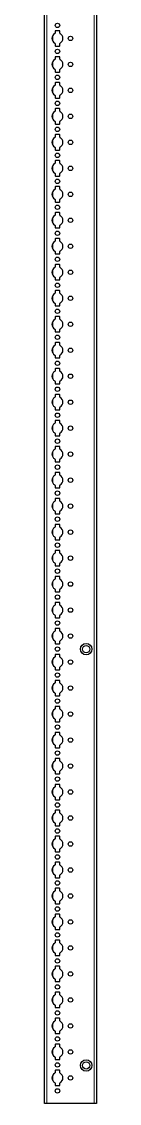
# Model space of a CAD drawing. Header units: millimetres. Extents: x -199 to 4254, y -1547 to 1507.
# Drawn here: x 4205 to 4254, y -852 to 189 of the extents above; entities that cross this region are included whole.
import ezdxf

# ---------------------------------------------------------------- set-up
doc = ezdxf.new("R2010")
doc.units = ezdxf.units.MM

msp = doc.modelspace()

# ---------------------------------------------------------------- linework, layer by layer
at = {"color": 7, "linetype": 'Continuous', "lineweight": 25}
for p, q in [((4204.57, -851.79), (4204.57, 647.21)), ((4254.27, 647.21), (4254.27, -851.79)), ((4214.62, 179.61), (4214.62, 177.73)), ((4218.72, 180.11), (4215.12, 180.11)), ((4219.22, 177.73), (4219.22, 179.61)), ((4214.62, 167.68), (4214.62, 165.81)), ((4219.22, 165.81), (4219.22, 167.68)), ((4215.12, 165.31), (4218.72, 165.31)), ((4214.62, 154.61), (4214.62, 152.73)), ((4218.72, 155.11), (4215.12, 155.11)), ((4219.22, 152.73), (4219.22, 154.61)), ((4214.62, 142.68), (4214.62, 140.81)), ((4215.12, 140.31), (4218.72, 140.31)), ((4219.22, 140.81), (4219.22, 142.68)), ((4214.62, 129.61), (4214.62, 127.73)), ((4218.72, 130.11), (4215.12, 130.11)), ((4219.22, 127.73), (4219.22, 129.61)), ((4214.62, 117.68), (4214.62, 115.81)), ((4215.12, 115.31), (4218.72, 115.31)), ((4219.22, 115.81), (4219.22, 117.68)), ((4214.62, 104.61), (4214.62, 102.73)), ((4218.72, 105.11), (4215.12, 105.11)), ((4219.22, 102.73), (4219.22, 104.61)), ((4214.62, 92.68), (4214.62, 90.81)), ((4215.12, 90.31), (4218.72, 90.31)), ((4219.22, 90.81), (4219.22, 92.68)), ((4214.62, 79.61), (4214.62, 77.73)), ((4218.72, 80.11), (4215.12, 80.11)), ((4219.22, 77.73), (4219.22, 79.61)), ((4214.62, 67.68), (4214.62, 65.81)), ((4215.12, 65.31), (4218.72, 65.31)), ((4219.22, 65.81), (4219.22, 67.68)), ((4214.62, 54.61), (4214.62, 52.73)), ((4218.72, 55.11), (4215.12, 55.11)), ((4219.22, 52.73), (4219.22, 54.61)), ((4214.62, 42.68), (4214.62, 40.81)), ((4219.22, 40.81), (4219.22, 42.68)), ((4215.12, 40.31), (4218.72, 40.31)), ((4214.62, 29.61), (4214.62, 27.73)), ((4218.72, 30.11), (4215.12, 30.11)), ((4219.22, 27.73), (4219.22, 29.61)), ((4214.62, 17.68), (4214.62, 15.81)), ((4215.12, 15.31), (4218.72, 15.31)), ((4219.22, 15.81), (4219.22, 17.68)), ((4214.62, 4.61), (4214.62, 2.73)), ((4218.72, 5.11), (4215.12, 5.11)), ((4219.22, 2.73), (4219.22, 4.61)), ((4214.62, -7.32), (4214.62, -9.19)), ((4215.12, -9.69), (4218.72, -9.69)), ((4219.22, -9.19), (4219.22, -7.32)), ((4214.62, -20.39), (4214.62, -22.27)), ((4218.72, -19.89), (4215.12, -19.89)), ((4219.22, -22.27), (4219.22, -20.39)), ((4214.62, -32.32), (4214.62, -34.19)), ((4215.12, -34.69), (4218.72, -34.69)), ((4219.22, -34.19), (4219.22, -32.32)), ((4214.62, -45.39), (4214.62, -47.27)), ((4218.72, -44.89), (4215.12, -44.89)), ((4219.22, -47.27), (4219.22, -45.39)), ((4214.62, -57.32), (4214.62, -59.19)), ((4215.12, -59.69), (4218.72, -59.69)), ((4219.22, -59.19), (4219.22, -57.32)), ((4214.62, -70.39), (4214.62, -72.27)), ((4218.72, -69.89), (4215.12, -69.89)), ((4219.22, -72.27), (4219.22, -70.39)), ((4214.62, -82.32), (4214.62, -84.19)), ((4219.22, -84.19), (4219.22, -82.32)), ((4215.12, -84.69), (4218.72, -84.69)), ((4214.62, -95.39), (4214.62, -97.27)), ((4218.72, -94.89), (4215.12, -94.89)), ((4219.22, -97.27), (4219.22, -95.39)), ((4214.62, -107.32), (4214.62, -109.19)), ((4215.12, -109.69), (4218.72, -109.69)), ((4219.22, -109.19), (4219.22, -107.32)), ((4214.62, -120.39), (4214.62, -122.27)), ((4218.72, -119.89), (4215.12, -119.89)), ((4219.22, -122.27), (4219.22, -120.39)), ((4214.62, -132.32), (4214.62, -134.19)), ((4215.12, -134.69), (4218.72, -134.69)), ((4219.22, -134.19), (4219.22, -132.32)), ((4214.62, -145.39), (4214.62, -147.27)), ((4218.72, -144.89), (4215.12, -144.89)), ((4219.22, -147.27), (4219.22, -145.39)), ((4214.62, -157.32), (4214.62, -159.19)), ((4215.12, -159.69), (4218.72, -159.69)), ((4219.22, -159.19), (4219.22, -157.32)), ((4214.62, -170.39), (4214.62, -172.27)), ((4218.72, -169.89), (4215.12, -169.89)), ((4219.22, -172.27), (4219.22, -170.39)), ((4214.62, -182.32), (4214.62, -184.19)), ((4215.12, -184.69), (4218.72, -184.69)), ((4219.22, -184.19), (4219.22, -182.32)), ((4214.62, -195.39), (4214.62, -197.27)), ((4218.72, -194.89), (4215.12, -194.89)), ((4219.22, -197.27), (4219.22, -195.39)), ((4214.62, -207.32), (4214.62, -209.19)), ((4219.22, -209.19), (4219.22, -207.32)), ((4215.12, -209.69), (4218.72, -209.69)), ((4214.62, -220.39), (4214.62, -222.27)), ((4218.72, -219.89), (4215.12, -219.89)), ((4219.22, -222.27), (4219.22, -220.39)), ((4214.62, -232.32), (4214.62, -234.19)), ((4215.12, -234.69), (4218.72, -234.69)), ((4219.22, -234.19), (4219.22, -232.32)), ((4214.62, -245.39), (4214.62, -247.27)), ((4218.72, -244.89), (4215.12, -244.89)), ((4219.22, -247.27), (4219.22, -245.39)), ((4214.62, -257.32), (4214.62, -259.19)), ((4215.12, -259.69), (4218.72, -259.69)), ((4219.22, -259.19), (4219.22, -257.32)), ((4214.62, -270.39), (4214.62, -272.27)), ((4218.72, -269.89), (4215.12, -269.89)), ((4219.22, -272.27), (4219.22, -270.39)), ((4214.62, -282.32), (4214.62, -284.19)), ((4215.12, -284.69), (4218.72, -284.69)), ((4219.22, -284.19), (4219.22, -282.32)), ((4214.62, -295.39), (4214.62, -297.27)), ((4218.72, -294.89), (4215.12, -294.89)), ((4219.22, -297.27), (4219.22, -295.39)), ((4214.62, -307.32), (4214.62, -309.19)), ((4215.12, -309.69), (4218.72, -309.69)), ((4219.22, -309.19), (4219.22, -307.32)), ((4214.62, -320.39), (4214.62, -322.27)), ((4218.72, -319.89), (4215.12, -319.89)), ((4219.22, -322.27), (4219.22, -320.39)), ((4214.62, -332.32), (4214.62, -334.19)), ((4219.22, -334.19), (4219.22, -332.32)), ((4215.12, -334.69), (4218.72, -334.69)), ((4214.62, -345.39), (4214.62, -347.27)), ((4218.72, -344.89), (4215.12, -344.89)), ((4219.22, -347.27), (4219.22, -345.39)), ((4214.62, -357.32), (4214.62, -359.19)), ((4215.12, -359.69), (4218.72, -359.69)), ((4219.22, -359.19), (4219.22, -357.32)), ((4214.62, -370.39), (4214.62, -372.27)), ((4218.72, -369.89), (4215.12, -369.89)), ((4219.22, -372.27), (4219.22, -370.39)), ((4214.62, -382.32), (4214.62, -384.19)), ((4215.12, -384.69), (4218.72, -384.69)), ((4219.22, -384.19), (4219.22, -382.32)), ((4214.62, -395.39), (4214.62, -397.27)), ((4218.72, -394.89), (4215.12, -394.89)), ((4219.22, -397.27), (4219.22, -395.39)), ((4214.62, -407.32), (4214.62, -409.19)), ((4215.12, -409.69), (4218.72, -409.69)), ((4219.22, -409.19), (4219.22, -407.32)), ((4214.62, -420.39), (4214.62, -422.27)), ((4218.72, -419.89), (4215.12, -419.89)), ((4219.22, -422.27), (4219.22, -420.39)), ((4214.62, -432.32), (4214.62, -434.19)), ((4215.12, -434.69), (4218.72, -434.69)), ((4219.22, -434.19), (4219.22, -432.32)), ((4214.62, -445.39), (4214.62, -447.27)), ((4218.72, -444.89), (4215.12, -444.89)), ((4219.22, -447.27), (4219.22, -445.39)), ((4214.62, -457.32), (4214.62, -459.19)), ((4219.22, -459.19), (4219.22, -457.32)), ((4215.12, -459.69), (4218.72, -459.69)), ((4214.62, -470.39), (4214.62, -472.27)), ((4218.72, -469.89), (4215.12, -469.89)), ((4219.22, -472.27), (4219.22, -470.39)), ((4214.62, -482.32), (4214.62, -484.19)), ((4215.12, -484.69), (4218.72, -484.69)), ((4219.22, -484.19), (4219.22, -482.32)), ((4214.62, -495.39), (4214.62, -497.27)), ((4218.72, -494.89), (4215.12, -494.89)), ((4219.22, -497.27), (4219.22, -495.39)), ((4214.62, -507.32), (4214.62, -509.19)), ((4215.12, -509.69), (4218.72, -509.69)), ((4219.22, -509.19), (4219.22, -507.32)), ((4218.72, -519.89), (4215.12, -519.89)), ((4214.62, -520.39), (4214.62, -522.27)), ((4219.22, -522.27), (4219.22, -520.39)), ((4214.62, -532.32), (4214.62, -534.19)), ((4215.12, -534.69), (4218.72, -534.69)), ((4219.22, -534.19), (4219.22, -532.32)), ((4214.62, -545.39), (4214.62, -547.27)), ((4218.72, -544.89), (4215.12, -544.89)), ((4219.22, -547.27), (4219.22, -545.39)), ((4214.62, -557.32), (4214.62, -559.19)), ((4215.12, -559.69), (4218.72, -559.69)), ((4219.22, -559.19), (4219.22, -557.32)), ((4214.62, -570.39), (4214.62, -572.27)), ((4218.72, -569.89), (4215.12, -569.89)), ((4219.22, -572.27), (4219.22, -570.39)), ((4214.62, -582.32), (4214.62, -584.19)), ((4219.22, -584.19), (4219.22, -582.32)), ((4215.12, -584.69), (4218.72, -584.69)), ((4214.62, -595.39), (4214.62, -597.27)), ((4218.72, -594.89), (4215.12, -594.89)), ((4219.22, -597.27), (4219.22, -595.39)), ((4214.62, -607.32), (4214.62, -609.19)), ((4215.12, -609.69), (4218.72, -609.69)), ((4219.22, -609.19), (4219.22, -607.32)), ((4214.62, -620.39), (4214.62, -622.27)), ((4218.72, -619.89), (4215.12, -619.89)), ((4219.22, -622.27), (4219.22, -620.39)), ((4214.62, -632.32), (4214.62, -634.19)), ((4215.12, -634.69), (4218.72, -634.69)), ((4219.22, -634.19), (4219.22, -632.32)), ((4218.72, -644.89), (4215.12, -644.89)), ((4214.62, -645.39), (4214.62, -647.27)), ((4219.22, -647.27), (4219.22, -645.39)), ((4214.62, -657.32), (4214.62, -659.19)), ((4215.12, -659.69), (4218.72, -659.69)), ((4219.22, -659.19), (4219.22, -657.32)), ((4214.62, -670.39), (4214.62, -672.27)), ((4218.72, -669.89), (4215.12, -669.89)), ((4219.22, -672.27), (4219.22, -670.39)), ((4214.62, -682.32), (4214.62, -684.19)), ((4215.12, -684.69), (4218.72, -684.69)), ((4219.22, -684.19), (4219.22, -682.32)), ((4214.62, -695.39), (4214.62, -697.27)), ((4218.72, -694.89), (4215.12, -694.89)), ((4219.22, -697.27), (4219.22, -695.39)), ((4214.62, -707.32), (4214.62, -709.19)), ((4219.22, -709.19), (4219.22, -707.32)), ((4215.12, -709.69), (4218.72, -709.69)), ((4214.62, -720.39), (4214.62, -722.27)), ((4218.72, -719.89), (4215.12, -719.89)), ((4219.22, -722.27), (4219.22, -720.39)), ((4214.62, -732.32), (4214.62, -734.19)), ((4215.12, -734.69), (4218.72, -734.69)), ((4219.22, -734.19), (4219.22, -732.32)), ((4214.62, -745.39), (4214.62, -747.27)), ((4218.72, -744.89), (4215.12, -744.89)), ((4219.22, -747.27), (4219.22, -745.39)), ((4214.62, -757.32), (4214.62, -759.19)), ((4219.22, -759.19), (4219.22, -757.32)), ((4215.12, -759.69), (4218.72, -759.69)), ((4218.72, -769.89), (4215.12, -769.89)), ((4214.62, -770.39), (4214.62, -772.27)), ((4219.22, -772.27), (4219.22, -770.39)), ((4214.62, -782.32), (4214.62, -784.19)), ((4215.12, -784.69), (4218.72, -784.69)), ((4219.22, -784.19), (4219.22, -782.32)), ((4214.62, -795.39), (4214.62, -797.27)), ((4218.72, -794.89), (4215.12, -794.89)), ((4219.22, -797.27), (4219.22, -795.39)), ((4214.62, -807.32), (4214.62, -809.19)), ((4215.12, -809.69), (4218.72, -809.69)), ((4219.22, -809.19), (4219.22, -807.32)), ((4214.62, -820.39), (4214.62, -822.27)), ((4218.72, -819.89), (4215.12, -819.89)), ((4219.22, -822.27), (4219.22, -820.39)), ((4214.62, -832.32), (4214.62, -834.19)), ((4219.22, -834.19), (4219.22, -832.32)), ((4215.12, -834.69), (4218.72, -834.69)), ((4206.57, -851.79), (4204.57, -851.79)), ((4252.27, -851.79), (4206.57, -851.79)), ((4254.27, -851.79), (4252.27, -851.79))]:
    msp.add_line(p, q, dxfattribs=at)
at = {"color": 8, "linetype": 'Continuous', "lineweight": 18}
for p, q in [((4206.57, 647.21), (4206.57, -851.79)), ((4252.27, -851.79), (4252.27, 647.21)), ((4212.42, 175.41), (4212.42, 170)), ((4212.42, 150.41), (4212.42, 145)), ((4212.42, 125.41), (4212.42, 120)), ((4212.42, 100.41), (4212.42, 95)), ((4212.42, 75.41), (4212.42, 70)), ((4212.42, 50.41), (4212.42, 45)), ((4212.42, 25.41), (4212.42, 20)), ((4212.42, 0.41), (4212.42, -5)), ((4212.42, -24.59), (4212.42, -30)), ((4212.42, -49.59), (4212.42, -55)), ((4212.42, -74.59), (4212.42, -80)), ((4212.42, -99.59), (4212.42, -105)), ((4212.42, -124.59), (4212.42, -130)), ((4212.42, -149.59), (4212.42, -155)), ((4212.42, -174.59), (4212.42, -180)), ((4212.42, -199.59), (4212.42, -205)), ((4212.42, -224.59), (4212.42, -230)), ((4212.42, -249.59), (4212.42, -255)), ((4212.42, -274.59), (4212.42, -280)), ((4212.42, -299.59), (4212.42, -305)), ((4212.42, -324.59), (4212.42, -330)), ((4212.42, -349.59), (4212.42, -355)), ((4212.42, -374.59), (4212.42, -380)), ((4212.42, -399.59), (4212.42, -405)), ((4212.42, -424.59), (4212.42, -430)), ((4212.42, -449.59), (4212.42, -455)), ((4212.42, -474.59), (4212.42, -480)), ((4212.42, -499.59), (4212.42, -505)), ((4212.42, -524.59), (4212.42, -530)), ((4212.42, -549.59), (4212.42, -555)), ((4212.42, -574.59), (4212.42, -580)), ((4212.42, -599.59), (4212.42, -605)), ((4212.42, -624.59), (4212.42, -630)), ((4212.42, -649.59), (4212.42, -655)), ((4212.42, -674.59), (4212.42, -680)), ((4212.42, -699.59), (4212.42, -705)), ((4212.42, -724.59), (4212.42, -730)), ((4212.42, -749.59), (4212.42, -755)), ((4212.42, -774.59), (4212.42, -780)), ((4212.42, -799.59), (4212.42, -805)), ((4212.42, -824.59), (4212.42, -830))]:
    msp.add_line(p, q, dxfattribs=at)
at = {"color": 7, "linetype": 'Continuous', "lineweight": 25}
for centre, radius in [((4216.92, 185.21), 2.12), ((4229.42, 172.71), 2.12), ((4216.92, 160.21), 2.12), ((4229.42, 147.71), 2.12), ((4216.92, 135.21), 2.12), ((4229.42, 122.71), 2.12), ((4216.92, 110.21), 2.12), ((4229.42, 97.71), 2.12), ((4216.92, 85.21), 2.12), ((4229.42, 72.71), 2.12), ((4216.92, 60.21), 2.12), ((4229.42, 47.71), 2.12), ((4216.92, 35.21), 2.12), ((4229.42, 22.71), 2.12), ((4216.92, 10.21), 2.12), ((4229.42, -2.29), 2.12), ((4216.92, -14.79), 2.12), ((4229.42, -27.29), 2.12), ((4216.92, -39.79), 2.12), ((4229.42, -52.29), 2.12), ((4216.92, -64.79), 2.12), ((4229.42, -77.29), 2.12), ((4216.92, -89.79), 2.12), ((4229.42, -102.29), 2.12), ((4216.92, -114.79), 2.12), ((4229.42, -127.29), 2.12), ((4216.92, -139.79), 2.12), ((4229.42, -152.29), 2.12), ((4216.92, -164.79), 2.12), ((4229.42, -177.29), 2.12), ((4216.92, -189.79), 2.12), ((4229.42, -202.29), 2.12), ((4216.92, -214.79), 2.12), ((4229.42, -227.29), 2.12), ((4216.92, -239.79), 2.12), ((4229.42, -252.29), 2.12), ((4216.92, -264.79), 2.12), ((4229.42, -277.29), 2.12), ((4216.92, -289.79), 2.12), ((4229.42, -302.29), 2.12), ((4216.92, -314.79), 2.12), ((4229.42, -327.29), 2.12), ((4216.92, -339.79), 2.12), ((4229.42, -352.29), 2.12), ((4216.92, -364.79), 2.12), ((4229.42, -377.29), 2.12), ((4216.92, -389.79), 2.12), ((4229.42, -402.29), 2.12), ((4216.92, -414.79), 2.12), ((4244.42, -414.79), 5.5), ((4244.42, -414.79), 3.5), ((4229.42, -427.29), 2.12), ((4216.92, -439.79), 2.12), ((4229.42, -452.29), 2.12), ((4216.92, -464.79), 2.12), ((4229.42, -477.29), 2.12), ((4216.92, -489.79), 2.12), ((4229.42, -502.29), 2.12), ((4216.92, -514.79), 2.12), ((4229.42, -527.29), 2.12), ((4216.92, -539.79), 2.12), ((4229.42, -552.29), 2.12), ((4216.92, -564.79), 2.12), ((4229.42, -577.29), 2.12), ((4216.92, -589.79), 2.12), ((4229.42, -602.29), 2.12), ((4216.92, -614.79), 2.12), ((4229.42, -627.29), 2.12), ((4216.92, -639.79), 2.12), ((4229.42, -652.29), 2.12), ((4216.92, -664.79), 2.12), ((4229.42, -677.29), 2.12), ((4216.92, -689.79), 2.12), ((4229.42, -702.29), 2.12), ((4216.92, -714.79), 2.12), ((4229.42, -727.29), 2.12), ((4216.92, -739.79), 2.12), ((4229.42, -752.29), 2.12), ((4216.92, -764.79), 2.12), ((4229.42, -777.29), 2.12), ((4216.92, -789.79), 2.12), ((4229.42, -802.29), 2.12), ((4244.42, -815.29), 5.5), ((4216.92, -814.79), 2.12), ((4244.42, -815.29), 3.5), ((4229.42, -827.29), 2.12), ((4216.92, -839.79), 2.12)]:
    msp.add_circle(centre, radius, dxfattribs=at)
for centre, radius, start, end in [((4216.92, 172.71), 5.25, 119.14074, 240.85926), ((4214.12, 177.73), 0.5, 299.14074, 0), ((4215.12, 179.61), 0.5, 90, 180), ((4218.72, 179.61), 0.5, 0, 90), ((4219.72, 177.73), 0.5, 180, 240.85926), ((4216.92, 172.71), 5.25, 299.14074, 60.85926), ((4214.12, 167.68), 0.5, 0, 60.85926), ((4219.72, 167.68), 0.5, 119.14074, 180), ((4215.12, 165.81), 0.5, 180, 270), ((4218.72, 165.81), 0.5, 270, 0), ((4216.92, 147.71), 5.25, 119.14074, 240.85926), ((4214.12, 152.73), 0.5, 299.14074, 0), ((4215.12, 154.61), 0.5, 90, 180), ((4218.72, 154.61), 0.5, 0, 90), ((4219.72, 152.73), 0.5, 180, 240.85926), ((4216.92, 147.71), 5.25, 299.14074, 60.85926), ((4214.12, 142.68), 0.5, 0, 60.85926), ((4215.12, 140.81), 0.5, 180, 270), ((4218.72, 140.81), 0.5, 270, 0), ((4219.72, 142.68), 0.5, 119.14074, 180), ((4216.92, 122.71), 5.25, 119.14074, 240.85926), ((4214.12, 127.73), 0.5, 299.14074, 0), ((4215.12, 129.61), 0.5, 90, 180), ((4218.72, 129.61), 0.5, 0, 90), ((4219.72, 127.73), 0.5, 180, 240.85926), ((4216.92, 122.71), 5.25, 299.14074, 60.85926), ((4214.12, 117.68), 0.5, 0, 60.85926), ((4215.12, 115.81), 0.5, 180, 270), ((4218.72, 115.81), 0.5, 270, 0), ((4219.72, 117.68), 0.5, 119.14074, 180), ((4215.12, 104.61), 0.5, 90, 180), ((4218.72, 104.61), 0.5, 0, 90), ((4216.92, 97.71), 5.25, 119.14074, 240.85926), ((4214.12, 102.73), 0.5, 299.14074, 0), ((4219.72, 102.73), 0.5, 180, 240.85926), ((4216.92, 97.71), 5.25, 299.14074, 60.85926), ((4214.12, 92.68), 0.5, 0, 60.85926), ((4215.12, 90.81), 0.5, 180, 270), ((4218.72, 90.81), 0.5, 270, 0), ((4219.72, 92.68), 0.5, 119.14074, 180), ((4216.92, 72.71), 5.25, 119.14074, 240.85926), ((4214.12, 77.73), 0.5, 299.14074, 0), ((4215.12, 79.61), 0.5, 90, 180), ((4218.72, 79.61), 0.5, 0, 90), ((4219.72, 77.73), 0.5, 180, 240.85926), ((4216.92, 72.71), 5.25, 299.14074, 60.85926), ((4214.12, 67.68), 0.5, 0, 60.85926), ((4215.12, 65.81), 0.5, 180, 270), ((4218.72, 65.81), 0.5, 270, 0), ((4219.72, 67.68), 0.5, 119.14074, 180), ((4216.92, 47.71), 5.25, 119.14074, 240.85926), ((4214.12, 52.73), 0.5, 299.14074, 0), ((4215.12, 54.61), 0.5, 90, 180), ((4218.72, 54.61), 0.5, 0, 90), ((4219.72, 52.73), 0.5, 180, 240.85926), ((4216.92, 47.71), 5.25, 299.14074, 60.85926), ((4214.12, 42.68), 0.5, 0, 60.85926), ((4219.72, 42.68), 0.5, 119.14074, 180), ((4215.12, 40.81), 0.5, 180, 270), ((4218.72, 40.81), 0.5, 270, 0), ((4216.92, 22.71), 5.25, 119.14074, 240.85926), ((4214.12, 27.73), 0.5, 299.14074, 0), ((4215.12, 29.61), 0.5, 90, 180), ((4218.72, 29.61), 0.5, 0, 90), ((4219.72, 27.73), 0.5, 180, 240.85926), ((4216.92, 22.71), 5.25, 299.14074, 60.85926), ((4214.12, 17.68), 0.5, 0, 60.85926), ((4215.12, 15.81), 0.5, 180, 270), ((4218.72, 15.81), 0.5, 270, 0), ((4219.72, 17.68), 0.5, 119.14074, 180), ((4216.92, -2.29), 5.25, 119.14074, 240.85926), ((4214.12, 2.73), 0.5, 299.14074, 0), ((4215.12, 4.61), 0.5, 90, 180), ((4218.72, 4.61), 0.5, 0, 90), ((4219.72, 2.73), 0.5, 180, 240.85926), ((4216.92, -2.29), 5.25, 299.14074, 60.85926), ((4214.12, -7.32), 0.5, 0, 60.85926), ((4215.12, -9.19), 0.5, 180, 270), ((4218.72, -9.19), 0.5, 270, 0), ((4219.72, -7.32), 0.5, 119.14074, 180), ((4215.12, -20.39), 0.5, 90, 180), ((4218.72, -20.39), 0.5, 0, 90), ((4216.92, -27.29), 5.25, 119.14074, 240.85926), ((4214.12, -22.27), 0.5, 299.14074, 0), ((4219.72, -22.27), 0.5, 180, 240.85926), ((4216.92, -27.29), 5.25, 299.14074, 60.85926), ((4214.12, -32.32), 0.5, 0, 60.85926), ((4215.12, -34.19), 0.5, 180, 270), ((4218.72, -34.19), 0.5, 270, 0), ((4219.72, -32.32), 0.5, 119.14074, 180), ((4216.92, -52.29), 5.25, 119.14074, 240.85926), ((4214.12, -47.27), 0.5, 299.14074, 0), ((4215.12, -45.39), 0.5, 90, 180), ((4218.72, -45.39), 0.5, 0, 90), ((4219.72, -47.27), 0.5, 180, 240.85926), ((4216.92, -52.29), 5.25, 299.14074, 60.85926), ((4214.12, -57.32), 0.5, 0, 60.85926), ((4215.12, -59.19), 0.5, 180, 270), ((4218.72, -59.19), 0.5, 270, 0), ((4219.72, -57.32), 0.5, 119.14074, 180), ((4216.92, -77.29), 5.25, 119.14074, 240.85926), ((4214.12, -72.27), 0.5, 299.14074, 0), ((4215.12, -70.39), 0.5, 90, 180), ((4218.72, -70.39), 0.5, 0, 90), ((4219.72, -72.27), 0.5, 180, 240.85926), ((4216.92, -77.29), 5.25, 299.14074, 60.85926), ((4214.12, -82.32), 0.5, 0, 60.85926), ((4219.72, -82.32), 0.5, 119.14074, 180), ((4215.12, -84.19), 0.5, 180, 270), ((4218.72, -84.19), 0.5, 270, 0), ((4216.92, -102.29), 5.25, 119.14074, 240.85926), ((4214.12, -97.27), 0.5, 299.14074, 0), ((4215.12, -95.39), 0.5, 90, 180), ((4218.72, -95.39), 0.5, 0, 90), ((4219.72, -97.27), 0.5, 180, 240.85926), ((4216.92, -102.29), 5.25, 299.14074, 60.85926), ((4214.12, -107.32), 0.5, 0, 60.85926), ((4215.12, -109.19), 0.5, 180, 270), ((4218.72, -109.19), 0.5, 270, 0), ((4219.72, -107.32), 0.5, 119.14074, 180), ((4216.92, -127.29), 5.25, 119.14074, 240.85926), ((4214.12, -122.27), 0.5, 299.14074, 0), ((4215.12, -120.39), 0.5, 90, 180), ((4218.72, -120.39), 0.5, 0, 90), ((4219.72, -122.27), 0.5, 180, 240.85926), ((4216.92, -127.29), 5.25, 299.14074, 60.85926), ((4214.12, -132.32), 0.5, 0, 60.85926), ((4215.12, -134.19), 0.5, 180, 270), ((4218.72, -134.19), 0.5, 270, 0), ((4219.72, -132.32), 0.5, 119.14074, 180), ((4215.12, -145.39), 0.5, 90, 180), ((4218.72, -145.39), 0.5, 0, 90), ((4216.92, -152.29), 5.25, 119.14074, 240.85926), ((4214.12, -147.27), 0.5, 299.14074, 0), ((4219.72, -147.27), 0.5, 180, 240.85926), ((4216.92, -152.29), 5.25, 299.14074, 60.85926), ((4214.12, -157.32), 0.5, 0, 60.85926), ((4215.12, -159.19), 0.5, 180, 270), ((4218.72, -159.19), 0.5, 270, 0), ((4219.72, -157.32), 0.5, 119.14074, 180), ((4216.92, -177.29), 5.25, 119.14074, 240.85926), ((4214.12, -172.27), 0.5, 299.14074, 0), ((4215.12, -170.39), 0.5, 90, 180), ((4218.72, -170.39), 0.5, 0, 90), ((4219.72, -172.27), 0.5, 180, 240.85926), ((4216.92, -177.29), 5.25, 299.14074, 60.85926), ((4214.12, -182.32), 0.5, 0, 60.85926), ((4215.12, -184.19), 0.5, 180, 270), ((4218.72, -184.19), 0.5, 270, 0), ((4219.72, -182.32), 0.5, 119.14074, 180), ((4216.92, -202.29), 5.25, 119.14074, 240.85926), ((4214.12, -197.27), 0.5, 299.14074, 0), ((4215.12, -195.39), 0.5, 90, 180), ((4218.72, -195.39), 0.5, 0, 90), ((4219.72, -197.27), 0.5, 180, 240.85926), ((4216.92, -202.29), 5.25, 299.14074, 60.85926), ((4214.12, -207.32), 0.5, 0, 60.85926), ((4219.72, -207.32), 0.5, 119.14074, 180), ((4215.12, -209.19), 0.5, 180, 270), ((4218.72, -209.19), 0.5, 270, 0), ((4216.92, -227.29), 5.25, 119.14074, 240.85926), ((4214.12, -222.27), 0.5, 299.14074, 0), ((4215.12, -220.39), 0.5, 90, 180), ((4218.72, -220.39), 0.5, 0, 90), ((4219.72, -222.27), 0.5, 180, 240.85926), ((4216.92, -227.29), 5.25, 299.14074, 60.85926), ((4214.12, -232.32), 0.5, 0, 60.85926), ((4215.12, -234.19), 0.5, 180, 270), ((4218.72, -234.19), 0.5, 270, 0), ((4219.72, -232.32), 0.5, 119.14074, 180), ((4216.92, -252.29), 5.25, 119.14074, 240.85926), ((4214.12, -247.27), 0.5, 299.14074, 0), ((4215.12, -245.39), 0.5, 90, 180), ((4218.72, -245.39), 0.5, 0, 90), ((4219.72, -247.27), 0.5, 180, 240.85926), ((4216.92, -252.29), 5.25, 299.14074, 60.85926), ((4214.12, -257.32), 0.5, 0, 60.85926), ((4215.12, -259.19), 0.5, 180, 270), ((4218.72, -259.19), 0.5, 270, 0), ((4219.72, -257.32), 0.5, 119.14074, 180), ((4215.12, -270.39), 0.5, 90, 180), ((4218.72, -270.39), 0.5, 0, 90), ((4216.92, -277.29), 5.25, 119.14074, 240.85926), ((4214.12, -272.27), 0.5, 299.14074, 0), ((4219.72, -272.27), 0.5, 180, 240.85926), ((4216.92, -277.29), 5.25, 299.14074, 60.85926), ((4214.12, -282.32), 0.5, 0, 60.85926), ((4215.12, -284.19), 0.5, 180, 270), ((4218.72, -284.19), 0.5, 270, 0), ((4219.72, -282.32), 0.5, 119.14074, 180), ((4216.92, -302.29), 5.25, 119.14074, 240.85926), ((4214.12, -297.27), 0.5, 299.14074, 0), ((4215.12, -295.39), 0.5, 90, 180), ((4218.72, -295.39), 0.5, 0, 90), ((4219.72, -297.27), 0.5, 180, 240.85926), ((4216.92, -302.29), 5.25, 299.14074, 60.85926), ((4214.12, -307.32), 0.5, 0, 60.85926), ((4215.12, -309.19), 0.5, 180, 270), ((4218.72, -309.19), 0.5, 270, 0), ((4219.72, -307.32), 0.5, 119.14074, 180), ((4214.12, -322.27), 0.5, 299.14074, 0), ((4215.12, -320.39), 0.5, 90, 180), ((4218.72, -320.39), 0.5, 0, 90), ((4219.72, -322.27), 0.5, 180, 240.85926), ((4216.92, -327.29), 5.25, 119.14074, 240.85926), ((4214.12, -332.32), 0.5, 0, 60.85926), ((4219.72, -332.32), 0.5, 119.14074, 180), ((4216.92, -327.29), 5.25, 299.14074, 60.85926), ((4215.12, -334.19), 0.5, 180, 270), ((4218.72, -334.19), 0.5, 270, 0), ((4216.92, -352.29), 5.25, 119.14074, 240.85926), ((4214.12, -347.27), 0.5, 299.14074, 0), ((4215.12, -345.39), 0.5, 90, 180), ((4218.72, -345.39), 0.5, 0, 90), ((4219.72, -347.27), 0.5, 180, 240.85926), ((4216.92, -352.29), 5.25, 299.14074, 60.85926), ((4214.12, -357.32), 0.5, 0, 60.85926), ((4215.12, -359.19), 0.5, 180, 270), ((4218.72, -359.19), 0.5, 270, 0), ((4219.72, -357.32), 0.5, 119.14074, 180), ((4216.92, -377.29), 5.25, 119.14074, 240.85926), ((4214.12, -372.27), 0.5, 299.14074, 0), ((4215.12, -370.39), 0.5, 90, 180), ((4218.72, -370.39), 0.5, 0, 90), ((4219.72, -372.27), 0.5, 180, 240.85926), ((4216.92, -377.29), 5.25, 299.14074, 60.85926), ((4214.12, -382.32), 0.5, 0, 60.85926), ((4215.12, -384.19), 0.5, 180, 270), ((4218.72, -384.19), 0.5, 270, 0), ((4219.72, -382.32), 0.5, 119.14074, 180), ((4215.12, -395.39), 0.5, 90, 180), ((4218.72, -395.39), 0.5, 0, 90), ((4216.92, -402.29), 5.25, 119.14074, 240.85926), ((4214.12, -397.27), 0.5, 299.14074, 0), ((4219.72, -397.27), 0.5, 180, 240.85926), ((4216.92, -402.29), 5.25, 299.14074, 60.85926), ((4214.12, -407.32), 0.5, 0, 60.85926), ((4215.12, -409.19), 0.5, 180, 270), ((4218.72, -409.19), 0.5, 270, 0), ((4219.72, -407.32), 0.5, 119.14074, 180), ((4216.92, -427.29), 5.25, 119.14074, 240.85926), ((4214.12, -422.27), 0.5, 299.14074, 0), ((4215.12, -420.39), 0.5, 90, 180), ((4218.72, -420.39), 0.5, 0, 90), ((4219.72, -422.27), 0.5, 180, 240.85926), ((4216.92, -427.29), 5.25, 299.14074, 60.85926), ((4214.12, -432.32), 0.5, 0, 60.85926), ((4215.12, -434.19), 0.5, 180, 270), ((4218.72, -434.19), 0.5, 270, 0), ((4219.72, -432.32), 0.5, 119.14074, 180), ((4214.12, -447.27), 0.5, 299.14074, 0), ((4215.12, -445.39), 0.5, 90, 180), ((4218.72, -445.39), 0.5, 0, 90), ((4219.72, -447.27), 0.5, 180, 240.85926), ((4216.92, -452.29), 5.25, 119.14074, 240.85926), ((4214.12, -457.32), 0.5, 0, 60.85926), ((4219.72, -457.32), 0.5, 119.14074, 180), ((4216.92, -452.29), 5.25, 299.14074, 60.85926), ((4215.12, -459.19), 0.5, 180, 270), ((4218.72, -459.19), 0.5, 270, 0), ((4216.92, -477.29), 5.25, 119.14074, 240.85926), ((4214.12, -472.27), 0.5, 299.14074, 0), ((4215.12, -470.39), 0.5, 90, 180), ((4218.72, -470.39), 0.5, 0, 90), ((4219.72, -472.27), 0.5, 180, 240.85926), ((4216.92, -477.29), 5.25, 299.14074, 60.85926), ((4214.12, -482.32), 0.5, 0, 60.85926), ((4215.12, -484.19), 0.5, 180, 270), ((4218.72, -484.19), 0.5, 270, 0), ((4219.72, -482.32), 0.5, 119.14074, 180), ((4216.92, -502.29), 5.25, 119.14074, 240.85926), ((4214.12, -497.27), 0.5, 299.14074, 0), ((4215.12, -495.39), 0.5, 90, 180), ((4218.72, -495.39), 0.5, 0, 90), ((4219.72, -497.27), 0.5, 180, 240.85926), ((4216.92, -502.29), 5.25, 299.14074, 60.85926), ((4214.12, -507.32), 0.5, 0, 60.85926), ((4215.12, -509.19), 0.5, 180, 270), ((4218.72, -509.19), 0.5, 270, 0), ((4219.72, -507.32), 0.5, 119.14074, 180), ((4215.12, -520.39), 0.5, 90, 180), ((4218.72, -520.39), 0.5, 0, 90), ((4216.92, -527.29), 5.25, 119.14074, 240.85926), ((4214.12, -522.27), 0.5, 299.14074, 0), ((4219.72, -522.27), 0.5, 180, 240.85926), ((4216.92, -527.29), 5.25, 299.14074, 60.85926), ((4214.12, -532.32), 0.5, 0, 60.85926), ((4215.12, -534.19), 0.5, 180, 270), ((4218.72, -534.19), 0.5, 270, 0), ((4219.72, -532.32), 0.5, 119.14074, 180), ((4216.92, -552.29), 5.25, 119.14074, 240.85926), ((4214.12, -547.27), 0.5, 299.14074, 0), ((4215.12, -545.39), 0.5, 90, 180), ((4218.72, -545.39), 0.5, 0, 90), ((4219.72, -547.27), 0.5, 180, 240.85926), ((4216.92, -552.29), 5.25, 299.14074, 60.85926), ((4214.12, -557.32), 0.5, 0, 60.85926), ((4215.12, -559.19), 0.5, 180, 270), ((4218.72, -559.19), 0.5, 270, 0), ((4219.72, -557.32), 0.5, 119.14074, 180), ((4214.12, -572.27), 0.5, 299.14074, 0), ((4215.12, -570.39), 0.5, 90, 180), ((4218.72, -570.39), 0.5, 0, 90), ((4219.72, -572.27), 0.5, 180, 240.85926), ((4216.92, -577.29), 5.25, 119.14074, 240.85926), ((4214.12, -582.32), 0.5, 0, 60.85926), ((4219.72, -582.32), 0.5, 119.14074, 180), ((4216.92, -577.29), 5.25, 299.14074, 60.85926), ((4215.12, -584.19), 0.5, 180, 270), ((4218.72, -584.19), 0.5, 270, 0), ((4216.92, -602.29), 5.25, 119.14074, 240.85926), ((4214.12, -597.27), 0.5, 299.14074, 0), ((4215.12, -595.39), 0.5, 90, 180), ((4218.72, -595.39), 0.5, 0, 90), ((4219.72, -597.27), 0.5, 180, 240.85926), ((4216.92, -602.29), 5.25, 299.14074, 60.85926), ((4214.12, -607.32), 0.5, 0, 60.85926), ((4215.12, -609.19), 0.5, 180, 270), ((4218.72, -609.19), 0.5, 270, 0), ((4219.72, -607.32), 0.5, 119.14074, 180), ((4216.92, -627.29), 5.25, 119.14074, 240.85926), ((4214.12, -622.27), 0.5, 299.14074, 0), ((4215.12, -620.39), 0.5, 90, 180), ((4218.72, -620.39), 0.5, 0, 90), ((4219.72, -622.27), 0.5, 180, 240.85926), ((4216.92, -627.29), 5.25, 299.14074, 60.85926), ((4214.12, -632.32), 0.5, 0, 60.85926), ((4215.12, -634.19), 0.5, 180, 270), ((4218.72, -634.19), 0.5, 270, 0), ((4219.72, -632.32), 0.5, 119.14074, 180), ((4215.12, -645.39), 0.5, 90, 180), ((4218.72, -645.39), 0.5, 0, 90), ((4216.92, -652.29), 5.25, 119.14074, 240.85926), ((4214.12, -647.27), 0.5, 299.14074, 0), ((4219.72, -647.27), 0.5, 180, 240.85926), ((4216.92, -652.29), 5.25, 299.14074, 60.85926), ((4214.12, -657.32), 0.5, 0, 60.85926), ((4215.12, -659.19), 0.5, 180, 270), ((4218.72, -659.19), 0.5, 270, 0), ((4219.72, -657.32), 0.5, 119.14074, 180), ((4216.92, -677.29), 5.25, 119.14074, 240.85926), ((4214.12, -672.27), 0.5, 299.14074, 0), ((4215.12, -670.39), 0.5, 90, 180), ((4218.72, -670.39), 0.5, 0, 90), ((4219.72, -672.27), 0.5, 180, 240.85926), ((4216.92, -677.29), 5.25, 299.14074, 60.85926), ((4214.12, -682.32), 0.5, 0, 60.85926), ((4215.12, -684.19), 0.5, 180, 270), ((4218.72, -684.19), 0.5, 270, 0), ((4219.72, -682.32), 0.5, 119.14074, 180), ((4215.12, -695.39), 0.5, 90, 180), ((4218.72, -695.39), 0.5, 0, 90), ((4216.92, -702.29), 5.25, 119.14074, 240.85926), ((4214.12, -697.27), 0.5, 299.14074, 0), ((4214.12, -707.32), 0.5, 0, 60.85926), ((4219.72, -697.27), 0.5, 180, 240.85926), ((4219.72, -707.32), 0.5, 119.14074, 180), ((4216.92, -702.29), 5.25, 299.14074, 60.85926), ((4215.12, -709.19), 0.5, 180, 270), ((4218.72, -709.19), 0.5, 270, 0), ((4216.92, -727.29), 5.25, 119.14074, 240.85926), ((4214.12, -722.27), 0.5, 299.14074, 0), ((4215.12, -720.39), 0.5, 90, 180), ((4218.72, -720.39), 0.5, 0, 90), ((4219.72, -722.27), 0.5, 180, 240.85926), ((4216.92, -727.29), 5.25, 299.14074, 60.85926), ((4214.12, -732.32), 0.5, 0, 60.85926), ((4215.12, -734.19), 0.5, 180, 270), ((4218.72, -734.19), 0.5, 270, 0), ((4219.72, -732.32), 0.5, 119.14074, 180), ((4216.92, -752.29), 5.25, 119.14074, 240.85926), ((4214.12, -747.27), 0.5, 299.14074, 0), ((4215.12, -745.39), 0.5, 90, 180), ((4218.72, -745.39), 0.5, 0, 90), ((4219.72, -747.27), 0.5, 180, 240.85926), ((4216.92, -752.29), 5.25, 299.14074, 60.85926), ((4214.12, -757.32), 0.5, 0, 60.85926), ((4215.12, -759.19), 0.5, 180, 270), ((4218.72, -759.19), 0.5, 270, 0), ((4219.72, -757.32), 0.5, 119.14074, 180), ((4215.12, -770.39), 0.5, 90, 180), ((4218.72, -770.39), 0.5, 0, 90), ((4216.92, -777.29), 5.25, 119.14074, 240.85926), ((4214.12, -772.27), 0.5, 299.14074, 0), ((4219.72, -772.27), 0.5, 180, 240.85926), ((4216.92, -777.29), 5.25, 299.14074, 60.85926), ((4214.12, -782.32), 0.5, 0, 60.85926), ((4215.12, -784.19), 0.5, 180, 270), ((4218.72, -784.19), 0.5, 270, 0), ((4219.72, -782.32), 0.5, 119.14074, 180), ((4216.92, -802.29), 5.25, 119.14074, 240.85926), ((4214.12, -797.27), 0.5, 299.14074, 0), ((4215.12, -795.39), 0.5, 90, 180), ((4218.72, -795.39), 0.5, 0, 90), ((4219.72, -797.27), 0.5, 180, 240.85926), ((4216.92, -802.29), 5.25, 299.14074, 60.85926), ((4214.12, -807.32), 0.5, 0, 60.85926), ((4215.12, -809.19), 0.5, 180, 270), ((4218.72, -809.19), 0.5, 270, 0), ((4219.72, -807.32), 0.5, 119.14074, 180), ((4215.12, -820.39), 0.5, 90, 180), ((4218.72, -820.39), 0.5, 0, 90), ((4216.92, -827.29), 5.25, 119.14074, 240.85926), ((4214.12, -822.27), 0.5, 299.14074, 0), ((4214.12, -832.32), 0.5, 0, 60.85926), ((4219.72, -822.27), 0.5, 180, 240.85926), ((4219.72, -832.32), 0.5, 119.14074, 180), ((4216.92, -827.29), 5.25, 299.14074, 60.85926), ((4215.12, -834.19), 0.5, 180, 270), ((4218.72, -834.19), 0.5, 270, 0)]:
    msp.add_arc(centre, radius, start, end, dxfattribs=at)

doc.saveas('drawing.dxf')
